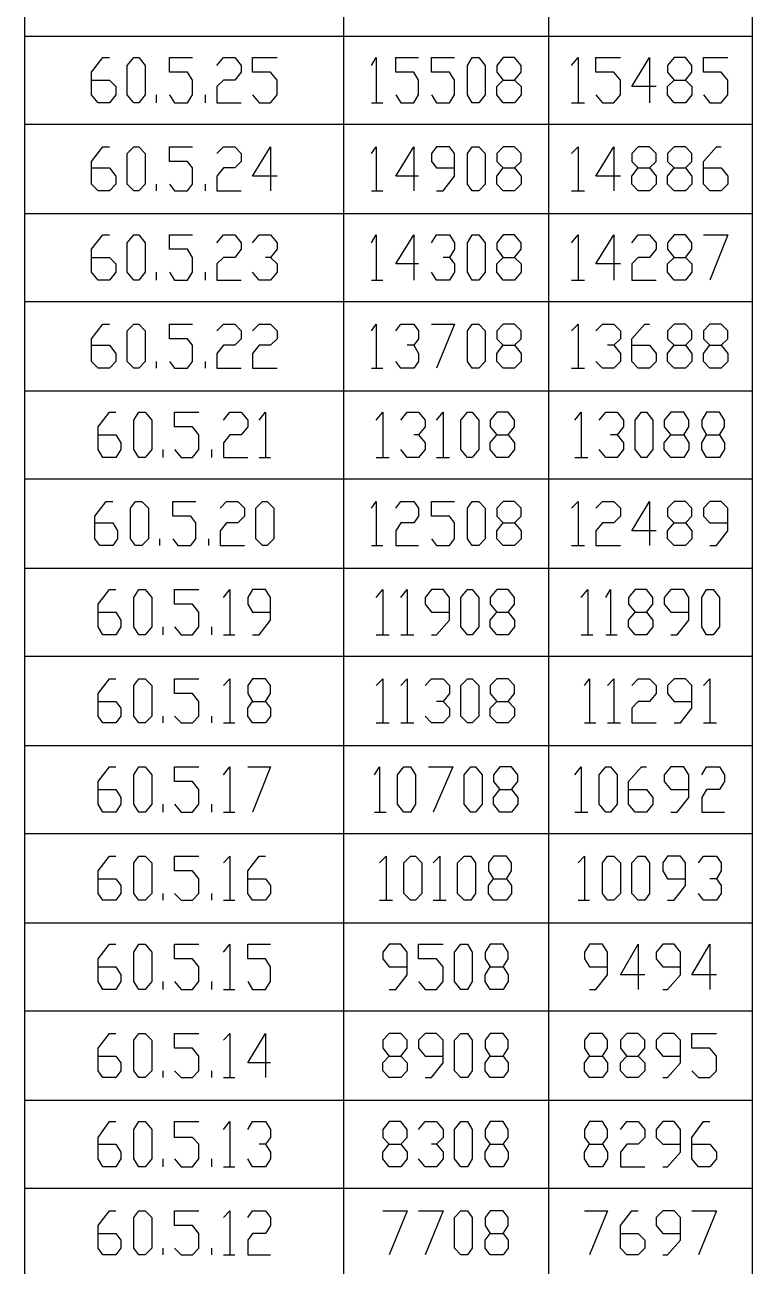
# Model space of a CAD drawing. Header units: millimetres. Extents: x -45 to 90, y -17 to 16.
# Drawn here: x -25.098 to -23.049, y -0.715 to 2.783 of the extents above; entities that cross this region are included whole.
import ezdxf

# ---------------------------------------------------------------- set-up
doc = ezdxf.new("R2010")
doc.units = ezdxf.units.MM
doc.layers.add('PDF_Geometry', color=7, linetype='Continuous')

msp = doc.modelspace()

# ---------------------------------------------------------------- linework, layer by layer
at = {"layer": 'PDF_Geometry', "lineweight": 25}
for points in [[(-23.049, -4.3457), (-25.0981, -4.3457), (-25.0981, 3.5023), (-23.049, 3.5023)], [(-24.7909, 2.5625), (-24.8093, 2.5854), (-24.8093, 2.668), (-24.7909, 2.6909), (-24.7772, 2.6909), (-24.7588, 2.668), (-24.7588, 2.5854), (-24.7772, 2.5625)], [(-23.8374, 2.5625), (-23.8512, 2.5854), (-23.8512, 2.668), (-23.8374, 2.6909), (-23.8191, 2.6909), (-23.8007, 2.668), (-23.8007, 2.5854), (-23.8191, 2.5625)], [(-24.7909, 2.3152), (-24.8093, 2.3333), (-24.8093, 2.4204), (-24.7909, 2.4388), (-24.7772, 2.4388), (-24.7588, 2.4204), (-24.7588, 2.3333), (-24.7772, 2.3152)], [(-23.8374, 2.3152), (-23.8512, 2.3333), (-23.8512, 2.4204), (-23.8374, 2.4388), (-23.8191, 2.4388), (-23.8007, 2.4204), (-23.8007, 2.3333), (-23.8191, 2.3152)], [(-24.7909, 2.0629), (-24.8093, 2.086), (-24.8093, 2.1683), (-24.7909, 2.1912), (-24.7772, 2.1912), (-24.7588, 2.1683), (-24.7588, 2.086), (-24.7772, 2.0629)], [(-23.8374, 2.0629), (-23.8512, 2.086), (-23.8512, 2.1683), (-23.8374, 2.1912), (-23.8191, 2.1912), (-23.8007, 2.1683), (-23.8007, 2.086), (-23.8191, 2.0629)], [(-24.7909, 1.8153), (-24.8093, 1.8336), (-24.8093, 1.9207), (-24.7909, 1.9391), (-24.7772, 1.9391), (-24.7588, 1.9207), (-24.7588, 1.8336), (-24.7772, 1.8153)], [(-23.8374, 1.8153), (-23.8512, 1.8336), (-23.8512, 1.9207), (-23.8374, 1.9391), (-23.8191, 1.9391), (-23.8007, 1.9207), (-23.8007, 1.8336), (-23.8191, 1.8153)], [(-24.7772, 1.5632), (-24.7909, 1.5861), (-24.7909, 1.6686), (-24.7772, 1.6915), (-24.7588, 1.6915), (-24.7405, 1.6686), (-24.7405, 1.5861), (-24.7588, 1.5632)], [(-23.8512, 1.5632), (-23.8695, 1.5861), (-23.8695, 1.6686), (-23.8512, 1.6915), (-23.8374, 1.6915), (-23.8191, 1.6686), (-23.8191, 1.5861), (-23.8374, 1.5632)], [(-23.3607, 1.5632), (-23.379, 1.5861), (-23.379, 1.6686), (-23.3607, 1.6915), (-23.3469, 1.6915), (-23.3286, 1.6686), (-23.3286, 1.5861), (-23.3469, 1.5632)], [(-24.7863, 1.3156), (-24.8001, 1.334), (-24.8001, 1.4211), (-24.7863, 1.4394), (-24.768, 1.4394), (-24.7497, 1.4211), (-24.7497, 1.334), (-24.768, 1.3156)], [(-24.4288, 1.3156), (-24.4471, 1.334), (-24.4471, 1.4211), (-24.4288, 1.4394), (-24.415, 1.4394), (-24.3967, 1.4211), (-24.3967, 1.334), (-24.415, 1.3156)], [(-23.8374, 1.3156), (-23.8512, 1.334), (-23.8512, 1.4211), (-23.8374, 1.4394), (-23.8191, 1.4394), (-23.8007, 1.4211), (-23.8007, 1.334), (-23.8191, 1.3156)], [(-24.7772, 1.0635), (-24.7909, 1.0864), (-24.7909, 1.1691), (-24.7772, 1.1919), (-24.7588, 1.1919), (-24.7405, 1.1691), (-24.7405, 1.0864), (-24.7588, 1.0635)], [(-23.8512, 1.0635), (-23.8695, 1.0864), (-23.8695, 1.1691), (-23.8512, 1.1919), (-23.8374, 1.1919), (-23.8191, 1.1691), (-23.8191, 1.0864), (-23.8374, 1.0635)], [(-23.1773, 1.0635), (-23.1911, 1.0864), (-23.1911, 1.1691), (-23.1773, 1.1919), (-23.159, 1.1919), (-23.1406, 1.1691), (-23.1406, 1.0864), (-23.159, 1.0635)], [(-24.7772, 0.816), (-24.7909, 0.8343), (-24.7909, 0.9214), (-24.7772, 0.9399), (-24.7588, 0.9399), (-24.7405, 0.9214), (-24.7405, 0.8343), (-24.7588, 0.816)], [(-23.8512, 0.816), (-23.8695, 0.8343), (-23.8695, 0.9214), (-23.8512, 0.9399), (-23.8374, 0.9399), (-23.8191, 0.9214), (-23.8191, 0.8343), (-23.8374, 0.816)], [(-24.7772, 0.5638), (-24.7909, 0.5868), (-24.7909, 0.6693), (-24.7772, 0.6922), (-24.7588, 0.6922), (-24.7405, 0.6693), (-24.7405, 0.5868), (-24.7588, 0.5638)], [(-24.03, 0.5638), (-24.0483, 0.5868), (-24.0483, 0.6693), (-24.03, 0.6922), (-24.0116, 0.6922), (-23.9979, 0.6693), (-23.9979, 0.5868), (-24.0116, 0.5638)], [(-23.842, 0.5638), (-23.8603, 0.5868), (-23.8603, 0.6693), (-23.842, 0.6922), (-23.8283, 0.6922), (-23.8099, 0.6693), (-23.8099, 0.5868), (-23.8283, 0.5638)], [(-23.4615, 0.5638), (-23.4799, 0.5868), (-23.4799, 0.6693), (-23.4615, 0.6922), (-23.4478, 0.6922), (-23.4294, 0.6693), (-23.4294, 0.5868), (-23.4478, 0.5638)], [(-24.7772, 0.3163), (-24.7909, 0.3346), (-24.7909, 0.4217), (-24.7772, 0.4401), (-24.7588, 0.4401), (-24.7405, 0.4217), (-24.7405, 0.3346), (-24.7588, 0.3163)], [(-24.0116, 0.3163), (-24.03, 0.3346), (-24.03, 0.4217), (-24.0116, 0.4401), (-23.9979, 0.4401), (-23.9795, 0.4217), (-23.9795, 0.3346), (-23.9979, 0.3163)], [(-23.8603, 0.3163), (-23.8787, 0.3346), (-23.8787, 0.4217), (-23.8603, 0.4401), (-23.842, 0.4401), (-23.8283, 0.4217), (-23.8283, 0.3346), (-23.842, 0.3163)], [(-23.4569, 0.3163), (-23.4707, 0.3346), (-23.4707, 0.4217), (-23.4569, 0.4401), (-23.4386, 0.4401), (-23.4203, 0.4217), (-23.4203, 0.3346), (-23.4386, 0.3163)], [(-23.3698, 0.3163), (-23.3882, 0.3346), (-23.3882, 0.4217), (-23.3698, 0.4401), (-23.3515, 0.4401), (-23.3378, 0.4217), (-23.3378, 0.3346), (-23.3515, 0.3163)], [(-24.7772, 0.0642), (-24.7909, 0.0871), (-24.7909, 0.1696), (-24.7772, 0.1925), (-24.7588, 0.1925), (-24.7405, 0.1696), (-24.7405, 0.0871), (-24.7588, 0.0642)], [(-23.8695, 0.0642), (-23.8878, 0.0871), (-23.8878, 0.1696), (-23.8695, 0.1925), (-23.8512, 0.1925), (-23.8374, 0.1696), (-23.8374, 0.0871), (-23.8512, 0.0642)], [(-24.7772, -0.1834), (-24.7909, -0.165), (-24.7909, -0.0779), (-24.7772, -0.0596), (-24.7588, -0.0596), (-24.7405, -0.0779), (-24.7405, -0.165), (-24.7588, -0.1834)], [(-23.8695, -0.1834), (-23.8878, -0.165), (-23.8878, -0.0779), (-23.8695, -0.0596), (-23.8512, -0.0596), (-23.8374, -0.0779), (-23.8374, -0.165), (-23.8512, -0.1834)], [(-24.7772, -0.4353), (-24.7909, -0.4126), (-24.7909, -0.3301), (-24.7772, -0.3071), (-24.7588, -0.3071), (-24.7405, -0.3301), (-24.7405, -0.4126), (-24.7588, -0.4353)], [(-23.8695, -0.4353), (-23.8878, -0.4126), (-23.8878, -0.3301), (-23.8695, -0.3071), (-23.8512, -0.3071), (-23.8374, -0.3301), (-23.8374, -0.4126), (-23.8512, -0.4353)], [(-24.7772, -0.683), (-24.7909, -0.6645), (-24.7909, -0.5776), (-24.7772, -0.5593), (-24.7588, -0.5593), (-24.7405, -0.5776), (-24.7405, -0.6645), (-24.7588, -0.683)], [(-23.8695, -0.683), (-23.8878, -0.6645), (-23.8878, -0.5776), (-23.8695, -0.5593), (-23.8512, -0.5593), (-23.8374, -0.5776), (-23.8374, -0.6645), (-23.8512, -0.683)]]:
    msp.add_lwpolyline(points, close=True, dxfattribs=at)
for points in [[(-24.1996, -4.3457), (-24.1996, 3.5023)], [(-23.622, -3.9928), (-23.622, 3.5023)], [(-25.0981, 2.7505), (-23.049, 2.7505)], [(-24.9101, 2.6267), (-24.8597, 2.6267), (-24.8413, 2.6084), (-24.8413, 2.5854), (-24.8597, 2.5625), (-24.8918, 2.5625), (-24.9101, 2.5854), (-24.9101, 2.6496), (-24.878, 2.6909), (-24.8597, 2.6909)], [(-24.6901, 2.5854), (-24.6763, 2.5625), (-24.6396, 2.5625), (-24.6259, 2.5854), (-24.6259, 2.6267), (-24.6396, 2.6496), (-24.6901, 2.6496), (-24.6901, 2.6909), (-24.6259, 2.6909)], [(-24.5571, 2.668), (-24.5388, 2.6909), (-24.5067, 2.6909), (-24.4884, 2.668), (-24.4884, 2.6496), (-24.5067, 2.6267), (-24.5388, 2.6267), (-24.5571, 2.6084), (-24.5571, 2.5625), (-24.4884, 2.5625)], [(-24.4563, 2.5854), (-24.4379, 2.5625), (-24.4059, 2.5625), (-24.3875, 2.5854), (-24.3875, 2.6267), (-24.4059, 2.6496), (-24.4563, 2.6496), (-24.4563, 2.6909), (-24.3875, 2.6909)], [(-24.1216, 2.668), (-24.1079, 2.6909), (-24.1079, 2.5625)], [(-24.0529, 2.5854), (-24.0391, 2.5625), (-24.0024, 2.5625), (-23.9887, 2.5854), (-23.9887, 2.6267), (-24.0024, 2.6496), (-24.0529, 2.6496), (-24.0529, 2.6909), (-23.9887, 2.6909)], [(-23.952, 2.5854), (-23.9383, 2.5625), (-23.9016, 2.5625), (-23.8878, 2.5854), (-23.8878, 2.6267), (-23.9016, 2.6496), (-23.952, 2.6496), (-23.952, 2.6909), (-23.8878, 2.6909)], [(-23.7182, 2.6267), (-23.6999, 2.6084), (-23.6999, 2.5854), (-23.7182, 2.5625), (-23.7503, 2.5625), (-23.7687, 2.5854), (-23.7687, 2.6084), (-23.7503, 2.6267), (-23.7182, 2.6267), (-23.6999, 2.6496), (-23.6999, 2.668), (-23.7182, 2.6909), (-23.7503, 2.6909), (-23.7687, 2.668), (-23.7687, 2.6496), (-23.7503, 2.6267)], [(-23.5578, 2.668), (-23.5395, 2.6909), (-23.5395, 2.5625)], [(-23.489, 2.5854), (-23.4707, 2.5625), (-23.4386, 2.5625), (-23.4203, 2.5854), (-23.4203, 2.6267), (-23.4386, 2.6496), (-23.489, 2.6496), (-23.489, 2.6909), (-23.4203, 2.6909)], [(-23.3194, 2.6084), (-23.3882, 2.6084), (-23.3378, 2.6909), (-23.3378, 2.5625)], [(-23.2369, 2.6267), (-23.2186, 2.6084), (-23.2186, 2.5854), (-23.2369, 2.5625), (-23.269, 2.5625), (-23.2873, 2.5854), (-23.2873, 2.6084), (-23.269, 2.6267), (-23.2369, 2.6267), (-23.2186, 2.6496), (-23.2186, 2.668), (-23.2369, 2.6909), (-23.269, 2.6909), (-23.2873, 2.668), (-23.2873, 2.6496), (-23.269, 2.6267)], [(-23.1865, 2.5854), (-23.1681, 2.5625), (-23.136, 2.5625), (-23.1177, 2.5854), (-23.1177, 2.6267), (-23.136, 2.6496), (-23.1865, 2.6496), (-23.1865, 2.6909), (-23.1177, 2.6909)], [(-24.7267, 2.5625), (-24.7267, 2.5854)], [(-24.5892, 2.5625), (-24.5892, 2.5854)], [(-24.1216, 2.5625), (-24.0895, 2.5625)], [(-23.5578, 2.5625), (-23.5211, 2.5625)], [(-25.0981, 2.5029), (-23.049, 2.5029)], [(-24.9101, 2.3792), (-24.8597, 2.3792), (-24.8413, 2.3562), (-24.8413, 2.3333), (-24.8597, 2.3152), (-24.8918, 2.3152), (-24.9101, 2.3333), (-24.9101, 2.3975), (-24.878, 2.4388), (-24.8597, 2.4388)], [(-24.6901, 2.3333), (-24.6763, 2.3152), (-24.6396, 2.3152), (-24.6259, 2.3333), (-24.6259, 2.3792), (-24.6396, 2.3975), (-24.6901, 2.3975), (-24.6901, 2.4388), (-24.6259, 2.4388)], [(-24.5571, 2.4204), (-24.5388, 2.4388), (-24.5067, 2.4388), (-24.4884, 2.4204), (-24.4884, 2.3975), (-24.5067, 2.3792), (-24.5388, 2.3792), (-24.5571, 2.3562), (-24.5571, 2.3152), (-24.4884, 2.3152)], [(-24.3875, 2.3562), (-24.4563, 2.3562), (-24.4059, 2.4388), (-24.4059, 2.3152)], [(-24.1216, 2.4204), (-24.1079, 2.4388), (-24.1079, 2.3152)], [(-23.9887, 2.3562), (-24.0529, 2.3562), (-24.0024, 2.4388), (-24.0024, 2.3152)], [(-23.9383, 2.3152), (-23.9199, 2.3152), (-23.8878, 2.3562), (-23.8878, 2.4204), (-23.9016, 2.4388), (-23.9383, 2.4388), (-23.952, 2.4204), (-23.952, 2.3975), (-23.9383, 2.3792), (-23.8878, 2.3792)], [(-23.7182, 2.3792), (-23.6999, 2.3562), (-23.6999, 2.3333), (-23.7182, 2.3152), (-23.7503, 2.3152), (-23.7687, 2.3333), (-23.7687, 2.3562), (-23.7503, 2.3792), (-23.7182, 2.3792), (-23.6999, 2.3975), (-23.6999, 2.4204), (-23.7182, 2.4388), (-23.7503, 2.4388), (-23.7687, 2.4204), (-23.7687, 2.3975), (-23.7503, 2.3792)], [(-23.5578, 2.4204), (-23.5395, 2.4388), (-23.5395, 2.3152)], [(-23.4203, 2.3562), (-23.489, 2.3562), (-23.4386, 2.4388), (-23.4386, 2.3152)], [(-23.3378, 2.3792), (-23.3194, 2.3562), (-23.3194, 2.3333), (-23.3378, 2.3152), (-23.3698, 2.3152), (-23.3882, 2.3333), (-23.3882, 2.3562), (-23.3698, 2.3792), (-23.3378, 2.3792), (-23.3194, 2.3975), (-23.3194, 2.4204), (-23.3378, 2.4388), (-23.3698, 2.4388), (-23.3882, 2.4204), (-23.3882, 2.3975), (-23.3698, 2.3792)], [(-23.2369, 2.3792), (-23.2186, 2.3562), (-23.2186, 2.3333), (-23.2369, 2.3152), (-23.269, 2.3152), (-23.2873, 2.3333), (-23.2873, 2.3562), (-23.269, 2.3792), (-23.2369, 2.3792), (-23.2186, 2.3975), (-23.2186, 2.4204), (-23.2369, 2.4388), (-23.269, 2.4388), (-23.2873, 2.4204), (-23.2873, 2.3975), (-23.269, 2.3792)], [(-23.1865, 2.3792), (-23.136, 2.3792), (-23.1177, 2.3562), (-23.1177, 2.3333), (-23.136, 2.3152), (-23.1681, 2.3152), (-23.1865, 2.3333), (-23.1865, 2.3975), (-23.1498, 2.4388), (-23.136, 2.4388)], [(-24.7267, 2.3152), (-24.7267, 2.3333)], [(-24.5892, 2.3152), (-24.5892, 2.3333)], [(-24.1216, 2.3152), (-24.0895, 2.3152)], [(-23.5578, 2.3152), (-23.5211, 2.3152)], [(-25.0981, 2.2508), (-23.049, 2.2508)], [(-24.9101, 2.127), (-24.8597, 2.127), (-24.8413, 2.1087), (-24.8413, 2.086), (-24.8597, 2.0629), (-24.8918, 2.0629), (-24.9101, 2.086), (-24.9101, 2.15), (-24.878, 2.1912), (-24.8597, 2.1912)], [(-24.6901, 2.086), (-24.6763, 2.0629), (-24.6396, 2.0629), (-24.6259, 2.086), (-24.6259, 2.127), (-24.6396, 2.15), (-24.6901, 2.15), (-24.6901, 2.1912), (-24.6259, 2.1912)], [(-24.5571, 2.1683), (-24.5388, 2.1912), (-24.5067, 2.1912), (-24.4884, 2.1683), (-24.4884, 2.15), (-24.5067, 2.127), (-24.5388, 2.127), (-24.5571, 2.1087), (-24.5571, 2.0629), (-24.4884, 2.0629)], [(-24.4563, 2.1683), (-24.4379, 2.1912), (-24.4059, 2.1912), (-24.3875, 2.1683), (-24.3875, 2.15), (-24.4059, 2.127), (-24.4196, 2.127)], [(-24.1216, 2.1683), (-24.1079, 2.1912), (-24.1079, 2.0629)], [(-23.9887, 2.1087), (-24.0529, 2.1087), (-24.0024, 2.1912), (-24.0024, 2.0629)], [(-23.952, 2.1683), (-23.9383, 2.1912), (-23.9016, 2.1912), (-23.8878, 2.1683), (-23.8878, 2.15), (-23.9016, 2.127), (-23.9199, 2.127)], [(-23.7182, 2.127), (-23.6999, 2.1087), (-23.6999, 2.086), (-23.7182, 2.0629), (-23.7503, 2.0629), (-23.7687, 2.086), (-23.7687, 2.1087), (-23.7503, 2.127), (-23.7182, 2.127), (-23.6999, 2.15), (-23.6999, 2.1683), (-23.7182, 2.1912), (-23.7503, 2.1912), (-23.7687, 2.1683), (-23.7687, 2.15), (-23.7503, 2.127)], [(-23.5578, 2.1683), (-23.5395, 2.1912), (-23.5395, 2.0629)], [(-23.4203, 2.1087), (-23.489, 2.1087), (-23.4386, 2.1912), (-23.4386, 2.0629)], [(-23.3882, 2.1683), (-23.3698, 2.1912), (-23.3378, 2.1912), (-23.3194, 2.1683), (-23.3194, 2.15), (-23.3378, 2.127), (-23.3698, 2.127), (-23.3882, 2.1087), (-23.3882, 2.0629), (-23.3194, 2.0629)], [(-23.2369, 2.127), (-23.2186, 2.1087), (-23.2186, 2.086), (-23.2369, 2.0629), (-23.269, 2.0629), (-23.2873, 2.086), (-23.2873, 2.1087), (-23.269, 2.127), (-23.2369, 2.127), (-23.2186, 2.15), (-23.2186, 2.1683), (-23.2369, 2.1912), (-23.269, 2.1912), (-23.2873, 2.1683), (-23.2873, 2.15), (-23.269, 2.127)], [(-23.1865, 2.1912), (-23.1177, 2.1912), (-23.1681, 2.0629)], [(-24.4059, 2.127), (-24.3875, 2.1087), (-24.3875, 2.086), (-24.4059, 2.0629), (-24.4379, 2.0629), (-24.4563, 2.086)], [(-23.9016, 2.127), (-23.8878, 2.1087), (-23.8878, 2.086), (-23.9016, 2.0629), (-23.9383, 2.0629), (-23.952, 2.086)], [(-24.7267, 2.0629), (-24.7267, 2.086)], [(-24.5892, 2.0629), (-24.5892, 2.086)], [(-24.1216, 2.0629), (-24.0895, 2.0629)], [(-23.5578, 2.0629), (-23.5211, 2.0629)], [(-25.0981, 2.0033), (-23.049, 2.0033)], [(-24.9101, 1.8795), (-24.8597, 1.8795), (-24.8413, 1.8568), (-24.8413, 1.8336), (-24.8597, 1.8153), (-24.8918, 1.8153), (-24.9101, 1.8336), (-24.9101, 1.8978), (-24.878, 1.9391), (-24.8597, 1.9391)], [(-24.6901, 1.8336), (-24.6763, 1.8153), (-24.6396, 1.8153), (-24.6259, 1.8336), (-24.6259, 1.8795), (-24.6396, 1.8978), (-24.6901, 1.8978), (-24.6901, 1.9391), (-24.6259, 1.9391)], [(-24.5571, 1.9207), (-24.5388, 1.9391), (-24.5067, 1.9391), (-24.4884, 1.9207), (-24.4884, 1.8978), (-24.5067, 1.8795), (-24.5388, 1.8795), (-24.5571, 1.8568), (-24.5571, 1.8153), (-24.4884, 1.8153)], [(-24.4563, 1.9207), (-24.4379, 1.9391), (-24.4059, 1.9391), (-24.3875, 1.9207), (-24.3875, 1.8978), (-24.4059, 1.8795), (-24.4379, 1.8795), (-24.4563, 1.8568), (-24.4563, 1.8153), (-24.3875, 1.8153)], [(-24.1216, 1.9207), (-24.1079, 1.9391), (-24.1079, 1.8153)], [(-24.0529, 1.9207), (-24.0391, 1.9391), (-24.0024, 1.9391), (-23.9887, 1.9207), (-23.9887, 1.8978), (-24.0024, 1.8795), (-24.0208, 1.8795)], [(-23.952, 1.9391), (-23.8878, 1.9391), (-23.9383, 1.8153)], [(-23.7182, 1.8795), (-23.6999, 1.8568), (-23.6999, 1.8336), (-23.7182, 1.8153), (-23.7503, 1.8153), (-23.7687, 1.8336), (-23.7687, 1.8568), (-23.7503, 1.8795), (-23.7182, 1.8795), (-23.6999, 1.8978), (-23.6999, 1.9207), (-23.7182, 1.9391), (-23.7503, 1.9391), (-23.7687, 1.9207), (-23.7687, 1.8978), (-23.7503, 1.8795)], [(-23.5578, 1.9207), (-23.5395, 1.9391), (-23.5395, 1.8153)], [(-23.489, 1.9207), (-23.4707, 1.9391), (-23.4386, 1.9391), (-23.4203, 1.9207), (-23.4203, 1.8978), (-23.4386, 1.8795), (-23.4569, 1.8795)], [(-23.3882, 1.8795), (-23.3378, 1.8795), (-23.3194, 1.8568), (-23.3194, 1.8336), (-23.3378, 1.8153), (-23.3698, 1.8153), (-23.3882, 1.8336), (-23.3882, 1.8978), (-23.3515, 1.9391), (-23.3378, 1.9391)], [(-23.2369, 1.8795), (-23.2186, 1.8568), (-23.2186, 1.8336), (-23.2369, 1.8153), (-23.269, 1.8153), (-23.2873, 1.8336), (-23.2873, 1.8568), (-23.269, 1.8795), (-23.2369, 1.8795), (-23.2186, 1.8978), (-23.2186, 1.9207), (-23.2369, 1.9391), (-23.269, 1.9391), (-23.2873, 1.9207), (-23.2873, 1.8978), (-23.269, 1.8795)], [(-23.136, 1.8795), (-23.1177, 1.8568), (-23.1177, 1.8336), (-23.136, 1.8153), (-23.1681, 1.8153), (-23.1865, 1.8336), (-23.1865, 1.8568), (-23.1681, 1.8795), (-23.136, 1.8795), (-23.1177, 1.8978), (-23.1177, 1.9207), (-23.136, 1.9391), (-23.1681, 1.9391), (-23.1865, 1.9207), (-23.1865, 1.8978), (-23.1681, 1.8795)], [(-24.0024, 1.8795), (-23.9887, 1.8568), (-23.9887, 1.8336), (-24.0024, 1.8153), (-24.0391, 1.8153), (-24.0529, 1.8336)], [(-23.4386, 1.8795), (-23.4203, 1.8568), (-23.4203, 1.8336), (-23.4386, 1.8153), (-23.4707, 1.8153), (-23.489, 1.8336)], [(-24.7267, 1.8153), (-24.7267, 1.8336)], [(-24.5892, 1.8153), (-24.5892, 1.8336)], [(-24.1216, 1.8153), (-24.0895, 1.8153)], [(-23.5578, 1.8153), (-23.5211, 1.8153)], [(-25.0981, 1.7511), (-23.049, 1.7511)], [(-24.8918, 1.6276), (-24.8413, 1.6276), (-24.8276, 1.6044), (-24.8276, 1.5861), (-24.8413, 1.5632), (-24.878, 1.5632), (-24.8918, 1.5861), (-24.8918, 1.6503), (-24.8597, 1.6915), (-24.8413, 1.6915)], [(-24.6763, 1.5861), (-24.658, 1.5632), (-24.6259, 1.5632), (-24.6076, 1.5861), (-24.6076, 1.6276), (-24.6259, 1.6503), (-24.6763, 1.6503), (-24.6763, 1.6915), (-24.6076, 1.6915)], [(-24.5388, 1.6686), (-24.5205, 1.6915), (-24.4884, 1.6915), (-24.47, 1.6686), (-24.47, 1.6503), (-24.4884, 1.6276), (-24.5205, 1.6276), (-24.5388, 1.6044), (-24.5388, 1.5632), (-24.47, 1.5632)], [(-24.4379, 1.6686), (-24.4196, 1.6915), (-24.4196, 1.5632)], [(-24.1079, 1.6686), (-24.0895, 1.6915), (-24.0895, 1.5632)], [(-24.0391, 1.6686), (-24.0208, 1.6915), (-23.9887, 1.6915), (-23.9704, 1.6686), (-23.9704, 1.6503), (-23.9887, 1.6276), (-24.0024, 1.6276)], [(-23.9383, 1.6686), (-23.9199, 1.6915), (-23.9199, 1.5632)], [(-23.7366, 1.6276), (-23.7182, 1.6044), (-23.7182, 1.5861), (-23.7366, 1.5632), (-23.7687, 1.5632), (-23.787, 1.5861), (-23.787, 1.6044), (-23.7687, 1.6276), (-23.7366, 1.6276), (-23.7182, 1.6503), (-23.7182, 1.6686), (-23.7366, 1.6915), (-23.7687, 1.6915), (-23.787, 1.6686), (-23.787, 1.6503), (-23.7687, 1.6276)], [(-23.5486, 1.6686), (-23.5303, 1.6915), (-23.5303, 1.5632)], [(-23.4799, 1.6686), (-23.4615, 1.6915), (-23.4294, 1.6915), (-23.4111, 1.6686), (-23.4111, 1.6503), (-23.4294, 1.6276), (-23.4478, 1.6276)], [(-23.2415, 1.6276), (-23.2277, 1.6044), (-23.2277, 1.5861), (-23.2415, 1.5632), (-23.2782, 1.5632), (-23.2965, 1.5861), (-23.2965, 1.6044), (-23.2782, 1.6276), (-23.2415, 1.6276), (-23.2277, 1.6503), (-23.2277, 1.6686), (-23.2415, 1.6915), (-23.2782, 1.6915), (-23.2965, 1.6686), (-23.2965, 1.6503), (-23.2782, 1.6276)], [(-23.1406, 1.6276), (-23.1269, 1.6044), (-23.1269, 1.5861), (-23.1406, 1.5632), (-23.1773, 1.5632), (-23.1911, 1.5861), (-23.1911, 1.6044), (-23.1773, 1.6276), (-23.1406, 1.6276), (-23.1269, 1.6503), (-23.1269, 1.6686), (-23.1406, 1.6915), (-23.1773, 1.6915), (-23.1911, 1.6686), (-23.1911, 1.6503), (-23.1773, 1.6276)], [(-23.9887, 1.6276), (-23.9704, 1.6044), (-23.9704, 1.5861), (-23.9887, 1.5632), (-24.0208, 1.5632), (-24.0391, 1.5861)], [(-23.4294, 1.6276), (-23.4111, 1.6044), (-23.4111, 1.5861), (-23.4294, 1.5632), (-23.4615, 1.5632), (-23.4799, 1.5861)], [(-24.7084, 1.5632), (-24.7084, 1.5861)], [(-24.5709, 1.5632), (-24.5709, 1.5861)], [(-24.4379, 1.5632), (-24.4059, 1.5632)], [(-24.1079, 1.5632), (-24.0712, 1.5632)], [(-23.9383, 1.5632), (-23.9016, 1.5632)], [(-23.5486, 1.5632), (-23.5119, 1.5632)], [(-25.0981, 1.5036), (-23.049, 1.5036)], [(-24.9009, 1.3798), (-24.8505, 1.3798), (-24.8368, 1.3569), (-24.8368, 1.334), (-24.8505, 1.3156), (-24.8872, 1.3156), (-24.9009, 1.334), (-24.9009, 1.3983), (-24.8688, 1.4394), (-24.8505, 1.4394)], [(-24.6809, 1.334), (-24.6671, 1.3156), (-24.6305, 1.3156), (-24.6167, 1.334), (-24.6167, 1.3798), (-24.6305, 1.3983), (-24.6809, 1.3983), (-24.6809, 1.4394), (-24.6167, 1.4394)], [(-24.548, 1.4211), (-24.5296, 1.4394), (-24.4975, 1.4394), (-24.4792, 1.4211), (-24.4792, 1.3983), (-24.4975, 1.3798), (-24.5296, 1.3798), (-24.548, 1.3569), (-24.548, 1.3156), (-24.4792, 1.3156)], [(-24.1216, 1.4211), (-24.1079, 1.4394), (-24.1079, 1.3156)], [(-24.0529, 1.4211), (-24.0391, 1.4394), (-24.0024, 1.4394), (-23.9887, 1.4211), (-23.9887, 1.3983), (-24.0024, 1.3798), (-24.0391, 1.3798), (-24.0529, 1.3569), (-24.0529, 1.3156), (-23.9887, 1.3156)], [(-23.952, 1.334), (-23.9383, 1.3156), (-23.9016, 1.3156), (-23.8878, 1.334), (-23.8878, 1.3798), (-23.9016, 1.3983), (-23.952, 1.3983), (-23.952, 1.4394), (-23.8878, 1.4394)], [(-23.7182, 1.3798), (-23.6999, 1.3569), (-23.6999, 1.334), (-23.7182, 1.3156), (-23.7503, 1.3156), (-23.7687, 1.334), (-23.7687, 1.3569), (-23.7503, 1.3798), (-23.7182, 1.3798), (-23.6999, 1.3983), (-23.6999, 1.4211), (-23.7182, 1.4394), (-23.7503, 1.4394), (-23.7687, 1.4211), (-23.7687, 1.3983), (-23.7503, 1.3798)], [(-23.5578, 1.4211), (-23.5395, 1.4394), (-23.5395, 1.3156)], [(-23.489, 1.4211), (-23.4707, 1.4394), (-23.4386, 1.4394), (-23.4203, 1.4211), (-23.4203, 1.3983), (-23.4386, 1.3798), (-23.4707, 1.3798), (-23.489, 1.3569), (-23.489, 1.3156), (-23.4203, 1.3156)], [(-23.3194, 1.3569), (-23.3882, 1.3569), (-23.3378, 1.4394), (-23.3378, 1.3156)], [(-23.2369, 1.3798), (-23.2186, 1.3569), (-23.2186, 1.334), (-23.2369, 1.3156), (-23.269, 1.3156), (-23.2873, 1.334), (-23.2873, 1.3569), (-23.269, 1.3798), (-23.2369, 1.3798), (-23.2186, 1.3983), (-23.2186, 1.4211), (-23.2369, 1.4394), (-23.269, 1.4394), (-23.2873, 1.4211), (-23.2873, 1.3983), (-23.269, 1.3798)], [(-23.1681, 1.3156), (-23.1498, 1.3156), (-23.1177, 1.3569), (-23.1177, 1.4211), (-23.136, 1.4394), (-23.1681, 1.4394), (-23.1865, 1.4211), (-23.1865, 1.3983), (-23.1681, 1.3798), (-23.1177, 1.3798)], [(-24.7176, 1.3156), (-24.7176, 1.334)], [(-24.58, 1.3156), (-24.58, 1.334)], [(-24.1216, 1.3156), (-24.0895, 1.3156)], [(-23.5578, 1.3156), (-23.5211, 1.3156)], [(-25.0981, 1.2515), (-23.049, 1.2515)], [(-24.8918, 1.1277), (-24.8413, 1.1277), (-24.8276, 1.1048), (-24.8276, 1.0864), (-24.8413, 1.0635), (-24.878, 1.0635), (-24.8918, 1.0864), (-24.8918, 1.1506), (-24.8597, 1.1919), (-24.8413, 1.1919)], [(-24.6763, 1.0864), (-24.658, 1.0635), (-24.6259, 1.0635), (-24.6076, 1.0864), (-24.6076, 1.1277), (-24.6259, 1.1506), (-24.6763, 1.1506), (-24.6763, 1.1919), (-24.6076, 1.1919)], [(-24.5388, 1.1691), (-24.5205, 1.1919), (-24.5205, 1.0635)], [(-24.4563, 1.0635), (-24.4379, 1.0635), (-24.4059, 1.1048), (-24.4059, 1.1691), (-24.4196, 1.1919), (-24.4563, 1.1919), (-24.47, 1.1691), (-24.47, 1.1506), (-24.4563, 1.1277), (-24.4059, 1.1277)], [(-24.1079, 1.1691), (-24.0895, 1.1919), (-24.0895, 1.0635)], [(-24.0391, 1.1691), (-24.0208, 1.1919), (-24.0208, 1.0635)], [(-23.952, 1.0635), (-23.9383, 1.0635), (-23.9016, 1.1048), (-23.9016, 1.1691), (-23.9199, 1.1919), (-23.952, 1.1919), (-23.9704, 1.1691), (-23.9704, 1.1506), (-23.952, 1.1277), (-23.9016, 1.1277)], [(-23.7366, 1.1277), (-23.7182, 1.1048), (-23.7182, 1.0864), (-23.7366, 1.0635), (-23.7687, 1.0635), (-23.787, 1.0864), (-23.787, 1.1048), (-23.7687, 1.1277), (-23.7366, 1.1277), (-23.7182, 1.1506), (-23.7182, 1.1691), (-23.7366, 1.1919), (-23.7687, 1.1919), (-23.787, 1.1691), (-23.787, 1.1506), (-23.7687, 1.1277)], [(-23.5303, 1.1691), (-23.5119, 1.1919), (-23.5119, 1.0635)], [(-23.4615, 1.1691), (-23.4478, 1.1919), (-23.4478, 1.0635)], [(-23.3469, 1.1277), (-23.3286, 1.1048), (-23.3286, 1.0864), (-23.3469, 1.0635), (-23.379, 1.0635), (-23.3973, 1.0864), (-23.3973, 1.1048), (-23.379, 1.1277), (-23.3469, 1.1277), (-23.3286, 1.1506), (-23.3286, 1.1691), (-23.3469, 1.1919), (-23.379, 1.1919), (-23.3973, 1.1691), (-23.3973, 1.1506), (-23.379, 1.1277)], [(-23.2782, 1.0635), (-23.2598, 1.0635), (-23.2277, 1.1048), (-23.2277, 1.1691), (-23.2415, 1.1919), (-23.2782, 1.1919), (-23.2965, 1.1691), (-23.2965, 1.1506), (-23.2782, 1.1277), (-23.2277, 1.1277)], [(-24.7084, 1.0635), (-24.7084, 1.0864)], [(-24.5709, 1.0635), (-24.5709, 1.0864)], [(-24.5388, 1.0635), (-24.5067, 1.0635)], [(-24.1079, 1.0635), (-24.0712, 1.0635)], [(-24.0391, 1.0635), (-24.0024, 1.0635)], [(-23.5303, 1.0635), (-23.4982, 1.0635)], [(-23.4615, 1.0635), (-23.4294, 1.0635)], [(-25.0981, 1.0039), (-23.049, 1.0039)], [(-24.8918, 0.8756), (-24.8413, 0.8756), (-24.8276, 0.8572), (-24.8276, 0.8343), (-24.8413, 0.816), (-24.878, 0.816), (-24.8918, 0.8343), (-24.8918, 0.8985), (-24.8597, 0.9399), (-24.8413, 0.9399)], [(-24.6763, 0.8343), (-24.658, 0.816), (-24.6259, 0.816), (-24.6076, 0.8343), (-24.6076, 0.8756), (-24.6259, 0.8985), (-24.6763, 0.8985), (-24.6763, 0.9399), (-24.6076, 0.9399)], [(-24.5388, 0.9214), (-24.5205, 0.9399), (-24.5205, 0.816)], [(-24.4196, 0.8756), (-24.4059, 0.8572), (-24.4059, 0.8343), (-24.4196, 0.816), (-24.4563, 0.816), (-24.47, 0.8343), (-24.47, 0.8572), (-24.4563, 0.8756), (-24.4196, 0.8756), (-24.4059, 0.8985), (-24.4059, 0.9214), (-24.4196, 0.9399), (-24.4563, 0.9399), (-24.47, 0.9214), (-24.47, 0.8985), (-24.4563, 0.8756)], [(-24.1079, 0.9214), (-24.0895, 0.9399), (-24.0895, 0.816)], [(-24.0391, 0.9214), (-24.0208, 0.9399), (-24.0208, 0.816)], [(-23.9704, 0.9214), (-23.952, 0.9399), (-23.9199, 0.9399), (-23.9016, 0.9214), (-23.9016, 0.8985), (-23.9199, 0.8756), (-23.9383, 0.8756)], [(-23.7366, 0.8756), (-23.7182, 0.8572), (-23.7182, 0.8343), (-23.7366, 0.816), (-23.7687, 0.816), (-23.787, 0.8343), (-23.787, 0.8572), (-23.7687, 0.8756), (-23.7366, 0.8756), (-23.7182, 0.8985), (-23.7182, 0.9214), (-23.7366, 0.9399), (-23.7687, 0.9399), (-23.787, 0.9214), (-23.787, 0.8985), (-23.7687, 0.8756)], [(-23.5211, 0.9214), (-23.5074, 0.9399), (-23.5074, 0.816)], [(-23.4569, 0.9214), (-23.4386, 0.9399), (-23.4386, 0.816)], [(-23.3882, 0.9214), (-23.3698, 0.9399), (-23.3378, 0.9399), (-23.3194, 0.9214), (-23.3194, 0.8985), (-23.3378, 0.8756), (-23.3698, 0.8756), (-23.3882, 0.8572), (-23.3882, 0.816), (-23.3194, 0.816)], [(-23.269, 0.816), (-23.2507, 0.816), (-23.2186, 0.8572), (-23.2186, 0.9214), (-23.2369, 0.9399), (-23.269, 0.9399), (-23.2873, 0.9214), (-23.2873, 0.8985), (-23.269, 0.8756), (-23.2186, 0.8756)], [(-23.1865, 0.9214), (-23.1681, 0.9399), (-23.1681, 0.816)], [(-23.9199, 0.8756), (-23.9016, 0.8572), (-23.9016, 0.8343), (-23.9199, 0.816), (-23.952, 0.816), (-23.9704, 0.8343)], [(-24.7084, 0.816), (-24.7084, 0.8343)], [(-24.5709, 0.816), (-24.5709, 0.8343)], [(-24.5388, 0.816), (-24.5067, 0.816)], [(-24.1079, 0.816), (-24.0712, 0.816)], [(-24.0391, 0.816), (-24.0024, 0.816)], [(-23.5211, 0.816), (-23.489, 0.816)], [(-23.4569, 0.816), (-23.4203, 0.816)], [(-23.1865, 0.816), (-23.1498, 0.816)], [(-25.0981, 0.7518), (-23.049, 0.7518)], [(-24.8918, 0.628), (-24.8413, 0.628), (-24.8276, 0.6051), (-24.8276, 0.5868), (-24.8413, 0.5638), (-24.878, 0.5638), (-24.8918, 0.5868), (-24.8918, 0.6509), (-24.8597, 0.6922), (-24.8413, 0.6922)], [(-24.6763, 0.5868), (-24.658, 0.5638), (-24.6259, 0.5638), (-24.6076, 0.5868), (-24.6076, 0.628), (-24.6259, 0.6509), (-24.6763, 0.6509), (-24.6763, 0.6922), (-24.6076, 0.6922)], [(-24.5388, 0.6693), (-24.5205, 0.6922), (-24.5205, 0.5638)], [(-24.47, 0.6922), (-24.4059, 0.6922), (-24.4563, 0.5638)], [(-24.1125, 0.6693), (-24.0987, 0.6922), (-24.0987, 0.5638)], [(-23.9612, 0.6922), (-23.8924, 0.6922), (-23.9474, 0.5638)], [(-23.7274, 0.628), (-23.7091, 0.6051), (-23.7091, 0.5868), (-23.7274, 0.5638), (-23.7595, 0.5638), (-23.7778, 0.5868), (-23.7778, 0.6051), (-23.7595, 0.628), (-23.7274, 0.628), (-23.7091, 0.6509), (-23.7091, 0.6693), (-23.7274, 0.6922), (-23.7595, 0.6922), (-23.7778, 0.6693), (-23.7778, 0.6509), (-23.7595, 0.628)], [(-23.5486, 0.6693), (-23.5303, 0.6922), (-23.5303, 0.5638)], [(-23.3973, 0.628), (-23.3469, 0.628), (-23.3286, 0.6051), (-23.3286, 0.5868), (-23.3469, 0.5638), (-23.379, 0.5638), (-23.3973, 0.5868), (-23.3973, 0.6509), (-23.3607, 0.6922), (-23.3469, 0.6922)], [(-23.2782, 0.5638), (-23.2598, 0.5638), (-23.2277, 0.6051), (-23.2277, 0.6693), (-23.2415, 0.6922), (-23.2782, 0.6922), (-23.2965, 0.6693), (-23.2965, 0.6509), (-23.2782, 0.628), (-23.2277, 0.628)], [(-23.1911, 0.6693), (-23.1773, 0.6922), (-23.1406, 0.6922), (-23.1269, 0.6693), (-23.1269, 0.6509), (-23.1406, 0.628), (-23.1773, 0.628), (-23.1911, 0.6051), (-23.1911, 0.5638), (-23.1269, 0.5638)], [(-24.7084, 0.5638), (-24.7084, 0.5868)], [(-24.5709, 0.5638), (-24.5709, 0.5868)], [(-24.5388, 0.5638), (-24.5067, 0.5638)], [(-24.1125, 0.5638), (-24.0804, 0.5638)], [(-23.5486, 0.5638), (-23.5119, 0.5638)], [(-25.0981, 0.5043), (-23.049, 0.5043)], [(-24.8918, 0.3759), (-24.8413, 0.3759), (-24.8276, 0.3576), (-24.8276, 0.3346), (-24.8413, 0.3163), (-24.878, 0.3163), (-24.8918, 0.3346), (-24.8918, 0.3988), (-24.8597, 0.4401), (-24.8413, 0.4401)], [(-24.6763, 0.3346), (-24.658, 0.3163), (-24.6259, 0.3163), (-24.6076, 0.3346), (-24.6076, 0.3759), (-24.6259, 0.3988), (-24.6763, 0.3988), (-24.6763, 0.4401), (-24.6076, 0.4401)], [(-24.5388, 0.4217), (-24.5205, 0.4401), (-24.5205, 0.3163)], [(-24.47, 0.3759), (-24.4196, 0.3759), (-24.4059, 0.3576), (-24.4059, 0.3346), (-24.4196, 0.3163), (-24.4563, 0.3163), (-24.47, 0.3346), (-24.47, 0.3988), (-24.4379, 0.4401), (-24.4196, 0.4401)], [(-24.0987, 0.4217), (-24.0804, 0.4401), (-24.0804, 0.3163)], [(-23.9474, 0.4217), (-23.9291, 0.4401), (-23.9291, 0.3163)], [(-23.7412, 0.3759), (-23.7274, 0.3576), (-23.7274, 0.3346), (-23.7412, 0.3163), (-23.7778, 0.3163), (-23.7916, 0.3346), (-23.7916, 0.3576), (-23.7778, 0.3759), (-23.7412, 0.3759), (-23.7274, 0.3988), (-23.7274, 0.4217), (-23.7412, 0.4401), (-23.7778, 0.4401), (-23.7916, 0.4217), (-23.7916, 0.3988), (-23.7778, 0.3759)], [(-23.5395, 0.4217), (-23.5211, 0.4401), (-23.5211, 0.3163)], [(-23.2873, 0.3163), (-23.269, 0.3163), (-23.2369, 0.3576), (-23.2369, 0.4217), (-23.2507, 0.4401), (-23.2873, 0.4401), (-23.3011, 0.4217), (-23.3011, 0.3988), (-23.2873, 0.3759), (-23.2369, 0.3759)], [(-23.2002, 0.4217), (-23.1865, 0.4401), (-23.1498, 0.4401), (-23.136, 0.4217), (-23.136, 0.3988), (-23.1498, 0.3759), (-23.1681, 0.3759)], [(-23.1498, 0.3759), (-23.136, 0.3576), (-23.136, 0.3346), (-23.1498, 0.3163), (-23.1865, 0.3163), (-23.2002, 0.3346)], [(-24.7084, 0.3163), (-24.7084, 0.3346)], [(-24.5709, 0.3163), (-24.5709, 0.3346)], [(-24.5388, 0.3163), (-24.5067, 0.3163)], [(-24.0987, 0.3163), (-24.062, 0.3163)], [(-23.9474, 0.3163), (-23.9108, 0.3163)], [(-23.5395, 0.3163), (-23.5074, 0.3163)], [(-25.0981, 0.2523), (-23.049, 0.2523)], [(-24.8918, 0.1284), (-24.8413, 0.1284), (-24.8276, 0.1054), (-24.8276, 0.0871), (-24.8413, 0.0642), (-24.878, 0.0642), (-24.8918, 0.0871), (-24.8918, 0.1513), (-24.8597, 0.1925), (-24.8413, 0.1925)], [(-24.6763, 0.0871), (-24.658, 0.0642), (-24.6259, 0.0642), (-24.6076, 0.0871), (-24.6076, 0.1284), (-24.6259, 0.1513), (-24.6763, 0.1513), (-24.6763, 0.1925), (-24.6076, 0.1925)], [(-24.5388, 0.1696), (-24.5205, 0.1925), (-24.5205, 0.0642)], [(-24.47, 0.0871), (-24.4563, 0.0642), (-24.4196, 0.0642), (-24.4059, 0.0871), (-24.4059, 0.1284), (-24.4196, 0.1513), (-24.47, 0.1513), (-24.47, 0.1925), (-24.4059, 0.1925)], [(-24.0712, 0.0642), (-24.0529, 0.0642), (-24.0208, 0.1054), (-24.0208, 0.1696), (-24.0391, 0.1925), (-24.0712, 0.1925), (-24.0895, 0.1696), (-24.0895, 0.1513), (-24.0712, 0.1284), (-24.0208, 0.1284)], [(-23.9887, 0.0871), (-23.9704, 0.0642), (-23.9383, 0.0642), (-23.9199, 0.0871), (-23.9199, 0.1284), (-23.9383, 0.1513), (-23.9887, 0.1513), (-23.9887, 0.1925), (-23.9199, 0.1925)], [(-23.7503, 0.1284), (-23.7366, 0.1054), (-23.7366, 0.0871), (-23.7503, 0.0642), (-23.787, 0.0642), (-23.8007, 0.0871), (-23.8007, 0.1054), (-23.787, 0.1284), (-23.7503, 0.1284), (-23.7366, 0.1513), (-23.7366, 0.1696), (-23.7503, 0.1925), (-23.787, 0.1925), (-23.8007, 0.1696), (-23.8007, 0.1513), (-23.787, 0.1284)], [(-23.5074, 0.0642), (-23.489, 0.0642), (-23.4569, 0.1054), (-23.4569, 0.1696), (-23.4707, 0.1925), (-23.5074, 0.1925), (-23.5211, 0.1696), (-23.5211, 0.1513), (-23.5074, 0.1284), (-23.4569, 0.1284)], [(-23.3515, 0.1054), (-23.4203, 0.1054), (-23.3698, 0.1925), (-23.3698, 0.0642)], [(-23.3011, 0.0642), (-23.2873, 0.0642), (-23.2507, 0.1054), (-23.2507, 0.1696), (-23.269, 0.1925), (-23.3011, 0.1925), (-23.3194, 0.1696), (-23.3194, 0.1513), (-23.3011, 0.1284), (-23.2507, 0.1284)], [(-23.1498, 0.1054), (-23.2186, 0.1054), (-23.1681, 0.1925), (-23.1681, 0.0642)], [(-24.7084, 0.0642), (-24.7084, 0.0871)], [(-24.5709, 0.0642), (-24.5709, 0.0871)], [(-24.5388, 0.0642), (-24.5067, 0.0642)], [(-25.0981, 0.0046), (-23.049, 0.0046)], [(-24.8918, -0.1238), (-24.8413, -0.1238), (-24.8276, -0.1421), (-24.8276, -0.165), (-24.8413, -0.1834), (-24.878, -0.1834), (-24.8918, -0.165), (-24.8918, -0.1009), (-24.8597, -0.0596), (-24.8413, -0.0596)], [(-24.6763, -0.165), (-24.658, -0.1834), (-24.6259, -0.1834), (-24.6076, -0.165), (-24.6076, -0.1238), (-24.6259, -0.1009), (-24.6763, -0.1009), (-24.6763, -0.0596), (-24.6076, -0.0596)], [(-24.5388, -0.0779), (-24.5205, -0.0596), (-24.5205, -0.1834)], [(-24.4059, -0.1421), (-24.47, -0.1421), (-24.4196, -0.0596), (-24.4196, -0.1834)], [(-24.0391, -0.1238), (-24.0208, -0.1421), (-24.0208, -0.165), (-24.0391, -0.1834), (-24.0712, -0.1834), (-24.0895, -0.165), (-24.0895, -0.1421), (-24.0712, -0.1238), (-24.0391, -0.1238), (-24.0208, -0.1009), (-24.0208, -0.0779), (-24.0391, -0.0596), (-24.0712, -0.0596), (-24.0895, -0.0779), (-24.0895, -0.1009), (-24.0712, -0.1238)], [(-23.9704, -0.1834), (-23.952, -0.1834), (-23.9199, -0.1421), (-23.9199, -0.0779), (-23.9383, -0.0596), (-23.9704, -0.0596), (-23.9887, -0.0779), (-23.9887, -0.1009), (-23.9704, -0.1238), (-23.9199, -0.1238)], [(-23.7503, -0.1238), (-23.7366, -0.1421), (-23.7366, -0.165), (-23.7503, -0.1834), (-23.787, -0.1834), (-23.8007, -0.165), (-23.8007, -0.1421), (-23.787, -0.1238), (-23.7503, -0.1238), (-23.7366, -0.1009), (-23.7366, -0.0779), (-23.7503, -0.0596), (-23.787, -0.0596), (-23.8007, -0.0779), (-23.8007, -0.1009), (-23.787, -0.1238)], [(-23.4707, -0.1238), (-23.4569, -0.1421), (-23.4569, -0.165), (-23.4707, -0.1834), (-23.5074, -0.1834), (-23.5211, -0.165), (-23.5211, -0.1421), (-23.5074, -0.1238), (-23.4707, -0.1238), (-23.4569, -0.1009), (-23.4569, -0.0779), (-23.4707, -0.0596), (-23.5074, -0.0596), (-23.5211, -0.0779), (-23.5211, -0.1009), (-23.5074, -0.1238)], [(-23.3698, -0.1238), (-23.3515, -0.1421), (-23.3515, -0.165), (-23.3698, -0.1834), (-23.4019, -0.1834), (-23.4203, -0.165), (-23.4203, -0.1421), (-23.4019, -0.1238), (-23.3698, -0.1238), (-23.3515, -0.1009), (-23.3515, -0.0779), (-23.3698, -0.0596), (-23.4019, -0.0596), (-23.4203, -0.0779), (-23.4203, -0.1009), (-23.4019, -0.1238)], [(-23.3011, -0.1834), (-23.2873, -0.1834), (-23.2507, -0.1421), (-23.2507, -0.0779), (-23.269, -0.0596), (-23.3011, -0.0596), (-23.3194, -0.0779), (-23.3194, -0.1009), (-23.3011, -0.1238), (-23.2507, -0.1238)], [(-23.2186, -0.165), (-23.2002, -0.1834), (-23.1681, -0.1834), (-23.1498, -0.165), (-23.1498, -0.1238), (-23.1681, -0.1009), (-23.2186, -0.1009), (-23.2186, -0.0596), (-23.1498, -0.0596)], [(-24.7084, -0.1834), (-24.7084, -0.165)], [(-24.5709, -0.1834), (-24.5709, -0.165)], [(-24.5388, -0.1834), (-24.5067, -0.1834)], [(-25.0981, -0.2475), (-23.049, -0.2475)], [(-24.8918, -0.3713), (-24.8413, -0.3713), (-24.8276, -0.3942), (-24.8276, -0.4126), (-24.8413, -0.4353), (-24.878, -0.4353), (-24.8918, -0.4126), (-24.8918, -0.353), (-24.8597, -0.3071), (-24.8413, -0.3071)], [(-24.6763, -0.4126), (-24.658, -0.4353), (-24.6259, -0.4353), (-24.6076, -0.4126), (-24.6076, -0.3713), (-24.6259, -0.353), (-24.6763, -0.353), (-24.6763, -0.3071), (-24.6076, -0.3071)], [(-24.5388, -0.3301), (-24.5205, -0.3071), (-24.5205, -0.4353)], [(-24.47, -0.3301), (-24.4563, -0.3071), (-24.4196, -0.3071), (-24.4059, -0.3301), (-24.4059, -0.353), (-24.4196, -0.3713), (-24.4379, -0.3713)], [(-24.0391, -0.3713), (-24.0208, -0.3942), (-24.0208, -0.4126), (-24.0391, -0.4353), (-24.0712, -0.4353), (-24.0895, -0.4126), (-24.0895, -0.3942), (-24.0712, -0.3713), (-24.0391, -0.3713), (-24.0208, -0.353), (-24.0208, -0.3301), (-24.0391, -0.3071), (-24.0712, -0.3071), (-24.0895, -0.3301), (-24.0895, -0.353), (-24.0712, -0.3713)], [(-23.9887, -0.3301), (-23.9704, -0.3071), (-23.9383, -0.3071), (-23.9199, -0.3301), (-23.9199, -0.353), (-23.9383, -0.3713), (-23.952, -0.3713)], [(-23.7503, -0.3713), (-23.7366, -0.3942), (-23.7366, -0.4126), (-23.7503, -0.4353), (-23.787, -0.4353), (-23.8007, -0.4126), (-23.8007, -0.3942), (-23.787, -0.3713), (-23.7503, -0.3713), (-23.7366, -0.353), (-23.7366, -0.3301), (-23.7503, -0.3071), (-23.787, -0.3071), (-23.8007, -0.3301), (-23.8007, -0.353), (-23.787, -0.3713)], [(-23.4707, -0.3713), (-23.4569, -0.3942), (-23.4569, -0.4126), (-23.4707, -0.4353), (-23.5074, -0.4353), (-23.5211, -0.4126), (-23.5211, -0.3942), (-23.5074, -0.3713), (-23.4707, -0.3713), (-23.4569, -0.353), (-23.4569, -0.3301), (-23.4707, -0.3071), (-23.5074, -0.3071), (-23.5211, -0.3301), (-23.5211, -0.353), (-23.5074, -0.3713)], [(-23.4203, -0.3301), (-23.4019, -0.3071), (-23.3698, -0.3071), (-23.3515, -0.3301), (-23.3515, -0.353), (-23.3698, -0.3713), (-23.4019, -0.3713), (-23.4203, -0.3942), (-23.4203, -0.4353), (-23.3515, -0.4353)], [(-23.3011, -0.4353), (-23.2873, -0.4353), (-23.2507, -0.3942), (-23.2507, -0.3301), (-23.269, -0.3071), (-23.3011, -0.3071), (-23.3194, -0.3301), (-23.3194, -0.353), (-23.3011, -0.3713), (-23.2507, -0.3713)], [(-23.2186, -0.3713), (-23.1681, -0.3713), (-23.1498, -0.3942), (-23.1498, -0.4126), (-23.1681, -0.4353), (-23.2002, -0.4353), (-23.2186, -0.4126), (-23.2186, -0.353), (-23.1865, -0.3071), (-23.1681, -0.3071)], [(-24.4196, -0.3713), (-24.4059, -0.3942), (-24.4059, -0.4126), (-24.4196, -0.4353), (-24.4563, -0.4353), (-24.47, -0.4126)], [(-23.9383, -0.3713), (-23.9199, -0.3942), (-23.9199, -0.4126), (-23.9383, -0.4353), (-23.9704, -0.4353), (-23.9887, -0.4126)], [(-24.7084, -0.4353), (-24.7084, -0.4126)], [(-24.5709, -0.4353), (-24.5709, -0.4126)], [(-24.5388, -0.4353), (-24.5067, -0.4353)], [(-25.0981, -0.4951), (-23.049, -0.4951)], [(-24.8918, -0.6234), (-24.8413, -0.6234), (-24.8276, -0.6418), (-24.8276, -0.6645), (-24.8413, -0.683), (-24.878, -0.683), (-24.8918, -0.6645), (-24.8918, -0.6005), (-24.8597, -0.5593), (-24.8413, -0.5593)], [(-24.6763, -0.6645), (-24.658, -0.683), (-24.6259, -0.683), (-24.6076, -0.6645), (-24.6076, -0.6234), (-24.6259, -0.6005), (-24.6763, -0.6005), (-24.6763, -0.5593), (-24.6076, -0.5593)], [(-24.5388, -0.5776), (-24.5205, -0.5593), (-24.5205, -0.683)], [(-24.47, -0.5776), (-24.4563, -0.5593), (-24.4196, -0.5593), (-24.4059, -0.5776), (-24.4059, -0.6005), (-24.4196, -0.6234), (-24.4563, -0.6234), (-24.47, -0.6418), (-24.47, -0.683), (-24.4059, -0.683)], [(-24.0895, -0.5593), (-24.0208, -0.5593), (-24.0712, -0.683)], [(-23.9887, -0.5593), (-23.9199, -0.5593), (-23.9704, -0.683)], [(-23.7503, -0.6234), (-23.7366, -0.6418), (-23.7366, -0.6645), (-23.7503, -0.683), (-23.787, -0.683), (-23.8007, -0.6645), (-23.8007, -0.6418), (-23.787, -0.6234), (-23.7503, -0.6234), (-23.7366, -0.6005), (-23.7366, -0.5776), (-23.7503, -0.5593), (-23.787, -0.5593), (-23.8007, -0.5776), (-23.8007, -0.6005), (-23.787, -0.6234)], [(-23.5211, -0.5593), (-23.4569, -0.5593), (-23.5074, -0.683)], [(-23.4203, -0.6234), (-23.3698, -0.6234), (-23.3515, -0.6418), (-23.3515, -0.6645), (-23.3698, -0.683), (-23.4019, -0.683), (-23.4203, -0.6645), (-23.4203, -0.6005), (-23.3882, -0.5593), (-23.3698, -0.5593)], [(-23.3011, -0.683), (-23.2873, -0.683), (-23.2507, -0.6418), (-23.2507, -0.5776), (-23.269, -0.5593), (-23.3011, -0.5593), (-23.3194, -0.5776), (-23.3194, -0.6005), (-23.3011, -0.6234), (-23.2507, -0.6234)], [(-23.2186, -0.5593), (-23.1498, -0.5593), (-23.2002, -0.683)], [(-24.7084, -0.683), (-24.7084, -0.6645)], [(-24.5709, -0.683), (-24.5709, -0.6645)], [(-24.5388, -0.683), (-24.5067, -0.683)]]:
    msp.add_lwpolyline(points, dxfattribs=at)

doc.saveas('drawing.dxf')
